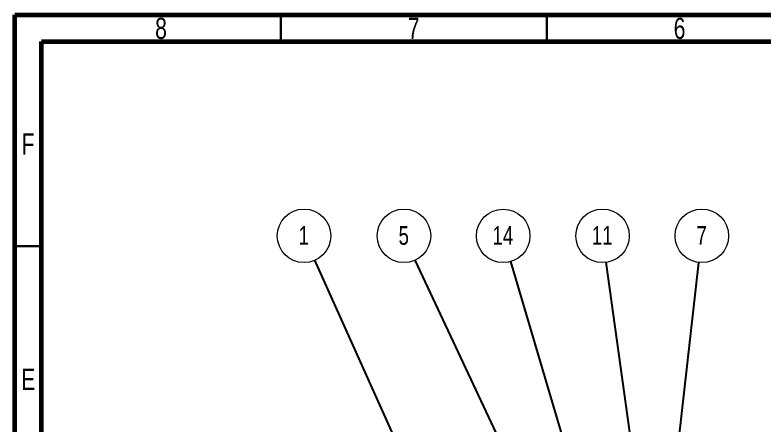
# Model space of a CAD drawing. Header units: millimetres. Extents: x 15 to 415, y 5 to 292.
# Drawn here: x 15 to 155.8, y 214.9 to 292 of the extents above; entities that cross this region are included whole.
import ezdxf

# ---------------------------------------------------------------- set-up
doc = ezdxf.new("R2010")
doc.units = ezdxf.units.MM
doc.styles.add('SLDTEXTSTYLE0', font='TXT', dxfattribs={"width": 0.75})
doc.dimstyles.new('SLDDIMSTYLE0', dxfattribs={"dimtxt": 0.18, "dimasz": 1.016, "dimexe": 0, "dimexo": 0.0625, "dimgap": 0, "dimtad": 0, "dimtih": 1, "dimtoh": 1, "dimdec": 0, "dimrnd": 1e-09, "dimzin": 0, "dimdsep": 46, "dimtxsty": 'Standard', "dimblk1": 'DOT', "dimblk2": 'DOT', "dimsah": 1, "dimcen": 0.09, "dimadec": 0, "dimazin": 0, "dimtfac": 1.016, "dimtdec": 0, "dimtofl": 0, "dimtmove": 0, "dimatfit": 3, "dimldrblk": 'DOT', "dimfxl": 1, "dimfrac": 2, "dimtolj": 1, "dimtzin": 0, "dimarcsym": 0})

# ---------------------------------------------------------------- blocks, each defined once
blk = doc.blocks.new('SW_NOTE_2')
at = {"color": 0, "linetype": 'Continuous', "lineweight": 0}
blk.add_circle((-2.06, 4.59), 5.03, dxfattribs=at)
at = {"color": 0, "linetype": 'Continuous', "lineweight": 0, "insert": (-2.1, 6.41), "char_height": 3.5, "attachment_point": 2, "style": 'SLDTEXTSTYLE0'}
blk.add_mtext('1', dxfattribs=at)
blk = doc.blocks.new('_DOT')
at = {"color": 0, "linetype": 'ByBlock', "lineweight": -2}
blk.add_line((-0.5, 0), (-1, 0), dxfattribs=at)
at = {"color": 0, "linetype": 'ByBlock', "const_width": 0.5}
blk.add_lwpolyline([(-0.25, 0, 1), (0.25, 0, 1)], format="xyb", close=True, dxfattribs=at)
blk = doc.blocks.new('SW_NOTE_5')
at = {"color": 0, "linetype": 'Continuous', "lineweight": 0}
blk.add_circle((0.57, 5), 5.03, dxfattribs=at)
at = {"color": 0, "linetype": 'Continuous', "lineweight": 0, "insert": (0.53, 6.82), "char_height": 3.5, "attachment_point": 2, "style": 'SLDTEXTSTYLE0'}
blk.add_mtext('7', dxfattribs=at)
blk = doc.blocks.new('SW_NOTE_7')
at = {"color": 0, "linetype": 'Continuous', "lineweight": 0}
blk.add_circle((-0.69, 4.98), 5.03, dxfattribs=at)
at = {"color": 0, "linetype": 'Continuous', "lineweight": 0, "insert": (-0.76, 6.81), "char_height": 3.5, "attachment_point": 2, "style": 'SLDTEXTSTYLE0'}
blk.add_mtext('11', dxfattribs=at)
blk = doc.blocks.new('SW_NOTE_8')
at = {"color": 0, "linetype": 'Continuous', "lineweight": 0}
blk.add_circle((-2.13, 4.56), 5.03, dxfattribs=at)
at = {"color": 0, "linetype": 'Continuous', "lineweight": 0, "insert": (-2.17, 6.38), "char_height": 3.5, "attachment_point": 2, "style": 'SLDTEXTSTYLE0'}
blk.add_mtext('5', dxfattribs=at)
blk = doc.blocks.new('SW_NOTE_15')
at = {"color": 0, "linetype": 'Continuous', "lineweight": 0}
blk.add_circle((-1.43, 4.82), 5.03, dxfattribs=at)
at = {"color": 0, "linetype": 'Continuous', "lineweight": 0, "insert": (-1.5, 6.65), "char_height": 3.5, "attachment_point": 2, "style": 'SLDTEXTSTYLE0'}
blk.add_mtext('14', dxfattribs=at)

msp = doc.modelspace()

# ---------------------------------------------------------------- linework, layer by layer
at = {"color": 7, "linetype": 'Continuous', "lineweight": 60}
for p, q in [((15, 5), (15, 292)), ((15, 292), (415, 292)), ((20, 10), (20, 287)), ((20, 287), (410, 287))]:
    msp.add_line(p, q, dxfattribs=at)
at = {"color": 7, "linetype": 'Continuous', "lineweight": 30}
for p, q in [((65, 287), (65, 292)), ((115, 287), (115, 292)), ((20, 248.5), (15, 248.5))]:
    msp.add_line(p, q, dxfattribs=at)

# ---------------------------------------------------------------- block references
at = {"color": 7, "linetype": 'Continuous', "lineweight": 0}
for name, p in [('SW_NOTE_2', (71.41, 245.88)), ('SW_NOTE_8', (90.27, 245.91)), ('SW_NOTE_15', (108.23, 245.64)), ('SW_NOTE_7', (126.17, 245.49)), ('SW_NOTE_5', (143.58, 245.47))]:
    msp.add_blockref(name, p, dxfattribs=at)

# ---------------------------------------------------------------- texts
at = {"color": 7, "linetype": 'Continuous', "lineweight": 0, "char_height": 3.97, "attachment_point": 2, "style": 'SLDTEXTSTYLE0'}
for s, insert in [('8', (42.46, 291.47)), ('7', (89.96, 291.47)), ('6', (139.96, 291.47)), ('F', (17.46, 269.72)), ('E', (17.51, 225.47))]:
    msp.add_mtext(s, dxfattribs=dict(at, insert=insert))

# ---------------------------------------------------------------- leaders
at = {"color": 7, "linetype": 'Continuous', "lineweight": 0}
for points in [[(99.55, 183.28), (71.41, 245.88)], [(126.58, 168.32), (90.27, 245.91)], [(127.3, 181.18), (108.23, 245.64)], [(135.61, 177.73), (126.17, 245.49)], [(139.8, 212.05), (143.58, 245.47)], [(154.35, 192.18), (162.1, 245.49)]]:
    msp.add_leader(points, dimstyle='SLDDIMSTYLE0', dxfattribs=at)

doc.saveas('drawing.dxf')
